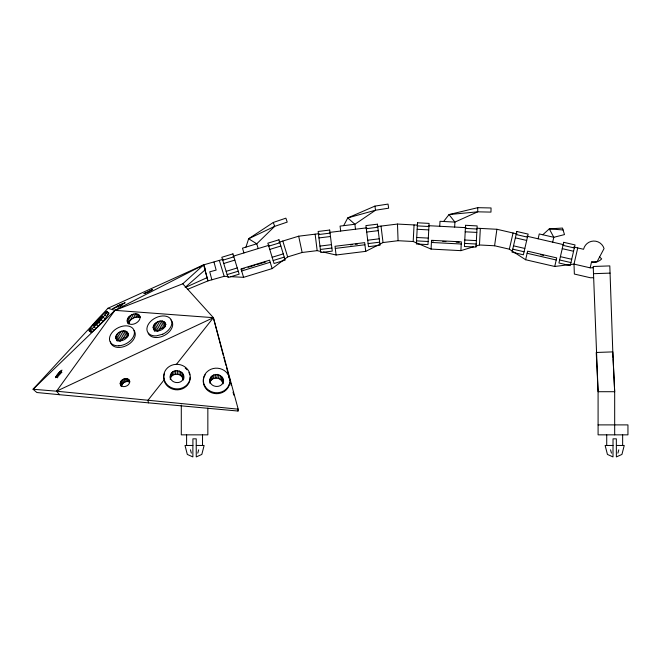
<?xml version="1.0" encoding="UTF-8"?>
<svg xmlns="http://www.w3.org/2000/svg" width="661" height="661" viewBox="0 0 661 661"><rect width="100%" height="100%" fill="white"/><g stroke="black" fill="none" stroke-linecap="round" stroke-linejoin="round"><path stroke-width="0.99" d="M606.724 445.464L606.724 434.847M614.68 434.847L614.68 391.709L612.813 351.892L596.23 352.47L598.089 391.709L598.089 434.847L627.95 434.847L627.95 424.891L598.089 424.891M622.645 445.464L622.645 434.847M443.622 221.493L449.009 214.569L477.696 211.826L490.966 212.107L491.057 207.959L477.779 207.678L477.696 211.826L454.917 222.088L440.003 221.303L439.739 226.277M473.598 246.768L460.891 250.643L431.071 249.081L413.191 241.505L414.059 224.93M431.071 249.081L431.526 240.307L461.353 241.868L460.891 250.643M454.652 227.062L454.917 222.088L449.009 214.569L477.779 207.678M475.556 246.165L479.465 244.975L480.332 228.409M170.191 377.836C169.216 366.764 187.476 369.706 183.32 380.058M170.265 379.439L170.753 374.399M170.398 378.15L171.199 376.745L171.554 372.994M171.199 376.745L172.372 375.58L172.728 371.829M172.372 375.58L173.835 374.737L174.19 370.986M173.835 374.737L175.487 374.283L175.843 370.532M183.51 375.638L183.155 379.389C182.593 376.58 180.023 374.523 177.222 374.242L177.578 370.49M178.908 374.613L179.263 370.862M180.445 375.382L180.8 371.631M181.717 376.489L182.072 372.738M182.643 377.852L182.998 374.101M209.826 381.694C208.851 370.623 227.111 373.556 222.955 383.917M209.901 383.297L210.388 378.257M210.033 382.008L210.834 380.596L211.19 376.844M210.834 380.596L212.007 379.431L212.363 375.679M212.007 379.431L213.47 378.596L213.825 374.845M213.47 378.596L215.122 378.133L215.478 374.382M223.145 379.497L222.79 383.248C222.228 380.43 219.659 378.381 216.858 378.092L217.213 374.341M218.543 378.472L218.898 374.721M220.08 379.232L220.435 375.481M221.352 380.339L221.708 376.588M222.278 381.711L222.633 377.96M238.026 411.043L238.2 409.167L213.379 317.677L182.767 283.809L114.931 310.348L33.05 389.238L36.859 392.51L59.531 394.708L238.026 411.043L237.497 409.06M479.465 244.975L494.585 245.768L496.907 229.276L477.275 228.243M128.755 324.039C129.25 319.106 135.365 315.842 139.876 317.577L138.207 314.355C133.043 312.033 124.318 317.991 128.168 323.65M115.708 337.474C115.774 331.814 126.532 327.616 128.184 334.177C128.127 339.837 117.369 344.034 115.708 337.474L117.402 340.745M153.137 327.575C153.203 321.915 163.961 317.718 165.614 324.278C165.556 329.938 154.798 334.135 153.137 327.575L154.839 330.855M120.186 383.388C120.252 378.629 129.192 376.266 129.663 381.868C129.597 386.619 120.657 388.99 120.186 383.388L121.541 386.272C121.93 382.645 126.639 380.215 129.771 382.157L128.408 379.257M89.061 330.731C93.375 323.229 99.927 316.793 106.652 311.339L108.949 312.984C104.636 320.486 98.084 326.931 91.358 332.376L89.061 330.731L89.541 330.698C96.266 325.245 102.81 318.809 107.132 311.298M593.264 267.73L590.174 267.837L574.004 264.103L554.728 266.466L525.627 259.748L509.342 249.172L513.068 233.002M525.627 259.748L527.61 251.18L556.711 257.897L554.728 266.466M538.128 238.795L539.252 233.944L553.802 237.299L564.494 234.589L562.503 228.07L549.291 228.871L542.788 234.754M552.679 242.149L553.802 237.299L549.291 228.871L563.081 229.962M577.739 247.933L574.004 264.103L574.359 274.051L590.521 277.785L593.619 277.678M590.174 267.837L591.521 262.012A10.617 10.617 0 0 0 601.675 258.914L599.486 256.873M183.584 377.249C182.849 385.173 169.555 383.884 170.373 375.96M223.22 381.1C222.484 389.032 209.19 387.743 210.008 379.819M164.374 373.837L163.631 376.72L164.853 382.545A13.278 12.286 5.4 0 0 180.007 389.536A13.278 12.286 5.4 0 0 190.145 377.216M197.796 453.14L198.688 449.827M617.919 453.14L618.803 449.827M245.95 247.107L248.635 238.761L273.324 222.443L285.882 218.163L287.221 222.096L274.654 226.368L248.635 238.761L256.757 243.802L258.211 248.569M55.962 376.497L55.648 377.745L59.688 374.109L61.977 370.102L59.639 371.854L55.962 376.497L57.416 377.811M343.67 225.657L347.76 217.899L374.903 206.116L388.024 204.084L388.66 208.19L375.539 210.215L347.76 217.899L354.883 224.277L355.494 229.218M185.146 287.411L205.579 269.44L203.646 264.863L107.933 308.266L33.05 389.238L56.54 391.196L114.931 310.348L203.646 264.863L223.244 259.261M123.483 330.839L126.862 337.366L123.64 338.225L119.889 341.423L116.501 334.896M160.912 320.94L164.308 327.501L161.077 328.352L157.326 331.549L153.93 324.997M164.002 380.025L147.882 400.384L148.585 402.871M176.247 364.566L213.379 317.677L114.931 310.348L107.933 308.266M95.556 322.956L93.581 325.873L98.423 321.585L102.612 316.156L95.556 322.956L97.01 324.303M182.767 283.809L203.646 264.863L207.942 280.892L187.369 289.427M230.317 276.637L243.587 277.331L272.142 268.597L287.659 256.914L302.135 252.485L317.164 250.643L321.147 251.56M205.579 269.44L204.951 269.762L207.942 280.892L224.186 276.315L228.276 276.529M323.146 252.023L336.094 255.006L365.731 251.362L383.041 242.554L398.071 240.711L413.191 241.505M117.997 305.638L112.717 308.761L119.881 305.812L125.16 302.688L117.997 305.638L118.856 307.431M59.531 394.708L56.54 391.196L213.379 317.677L223.319 355.461M185.51 287.411L207.067 277.637M233.011 256.27L269.134 245.223M278.901 242.24L298.673 236.192L319.197 233.672M222.74 260.236L233.854 256.84M268.754 246.165L279.867 242.769M223.74 263.491L234.845 260.095M269.754 249.42L280.859 246.024M226.136 271.341L237.249 267.945M272.15 257.269L283.263 253.874M241.166 269.415L244.116 268.506M248.057 267.308L254.956 265.201M256.922 264.598L265.788 261.888M227.136 274.596L238.241 271.2M273.15 260.525L284.255 257.129M241.645 270.985L270.209 262.252M329.335 232.432L366.83 227.83M376.968 226.583L397.484 224.062L417.116 225.095M318.536 234.548L330.062 233.135M366.293 228.689L377.819 227.268M318.949 237.927L330.475 236.514M366.706 232.061L378.232 230.648M319.949 246.082L331.475 244.661M367.706 240.216L379.24 238.803M350.413 244.909L352.462 244.653M355.527 244.281L357.568 244.025M320.362 249.453L331.888 248.04M368.119 243.595L379.654 242.174M335.284 248.42L364.922 244.777M593.479 273.695L610.062 273.117M175.487 374.283L177.222 374.242M215.122 378.133L216.858 378.092M196.226 445.464L204.117 445.464L201.82 454.429L196.259 456.916L196.226 438.83L192.905 438.83L192.905 445.464L185.022 445.464L187.311 454.429L192.872 456.916L192.872 445.464M613.028 445.464L605.137 445.464L607.434 454.429L612.995 456.916L613.028 438.83L616.341 438.83L616.374 456.916L621.935 454.429L624.232 445.464L616.341 445.464M428.336 225.682L466.063 227.657M417.331 225.888L428.931 226.5M465.385 228.409L476.978 229.02M417.149 229.293L428.749 229.896M465.204 231.804L476.804 232.416M416.719 237.489L428.32 238.1M464.774 240.009L476.374 240.612M431.501 240.819L433.558 240.926M442.812 241.414L445.902 241.571M456.181 242.108L459.271 242.273M416.546 240.885L428.146 241.496M464.592 243.405L476.193 244.016M431.418 242.455L461.238 244.016M591.521 262.012L597.015 261.822L604.063 248.561A10.617 10.617 0 0 0 583.564 249.28L573.765 247.016M238.2 409.167L56.54 391.196M496.907 229.276L517.051 233.928M526.999 236.225L563.808 244.719M516.125 234.523L527.445 237.134M563.015 245.347L574.326 247.958M515.365 237.836L526.677 240.447M562.247 248.66L573.566 251.271M513.514 245.834L524.834 248.453M560.404 256.658L571.715 259.277M540.541 254.692L543.549 255.386M512.754 249.156L524.066 251.767M559.636 259.98L570.955 262.591M494.585 245.768L509.342 249.172M527.123 253.279L556.223 259.996M138.207 314.355C144.924 319.643 131.184 328.666 127.333 322.039M60.432 371.094L61.894 372.407M59.639 371.854L61.101 373.168M58.788 372.754L60.25 374.068M57.937 373.738L59.399 375.051M57.152 374.737L58.606 376.051M56.474 375.671L57.937 376.985M106.652 311.339L108.478 313.025M106.991 311.926L108.809 313.603M106.247 313.165L108.065 314.851M104.942 314.942L106.76 316.627M103.174 317.14L104.992 318.817M101.059 319.594L102.885 321.279M98.952 319.213L100.406 320.56M97.77 320.453L99.224 321.8M98.745 322.147L100.563 323.832M96.613 321.733L98.068 323.072M96.382 324.625L98.2 326.303M94.143 326.856L95.961 328.534M92.168 328.691L93.986 330.368M90.598 329.996L92.416 331.682M89.202 330.112L91.02 331.797M89.541 330.698L91.358 332.376M164.738 322.138L166.01 324.601M163.73 321.428L165.424 324.7M162.424 321.015L165.399 326.749M159.293 321.213L162.689 327.765M157.682 321.8L161.077 328.352M156.186 322.667L159.582 329.219M154.905 323.758L158.301 330.31M153.327 326.303L155.88 331.211M153.377 328.74L154.649 331.194M139.264 315.107L140.512 317.52M136.835 313.925L138.496 317.14M135.241 313.851L136.91 317.065M133.547 314.132L135.216 317.346M131.853 314.743L133.522 317.958M130.283 315.661L131.952 318.875M128.936 316.801L130.605 320.023M127.92 318.106L129.589 321.329M127.284 319.47L128.953 322.692M127.086 320.816L128.341 323.229M127.309 332.037L128.581 334.491M126.301 331.326L128.416 335.408M124.995 330.913L127.953 336.631M121.864 331.111L125.251 337.639M120.252 331.698L123.64 338.225M118.757 332.566L122.145 339.093M117.476 333.656L120.864 340.184M115.898 336.201L118.443 341.101M115.948 338.639L117.22 341.093M121.236 304.126L122.095 305.927M119.641 304.853L120.5 306.646M129.126 379.968L129.804 381.414M127.457 378.778L128.821 381.678M126.334 378.563L127.697 381.455M125.119 378.621L126.474 381.513M123.888 378.96L125.243 381.851M122.723 379.538L124.078 382.43M121.707 380.331L123.07 383.223M120.913 381.281L122.277 384.173M120.401 382.322L121.756 385.214M120.294 384.396L121.318 386.561M273.324 222.443L274.654 226.368L256.757 243.802L242.48 248.172L243.934 252.932M282.809 241.05L287.659 256.914M272.142 268.597L269.572 260.186L241.017 268.92L243.587 277.331M219.336 260.451L224.186 276.315M610.566 449.827L611.45 453.14M213.999 262.087L216.147 270.101L209.735 271.82L211.884 279.834M190.451 449.827L191.335 453.14M223.848 357.444L225.946 365.384M226.475 367.367L228.574 375.308M229.103 377.299L229.888 380.273M230.408 382.256L231.201 385.239M233.036 392.18L233.829 395.162M298.673 236.192L302.135 252.485M374.903 206.116L375.539 210.215L354.883 224.277L340.068 226.095L340.671 231.036M381.017 226.087L383.041 242.554M365.731 251.362L364.665 242.637L335.02 246.28L336.094 255.006M315.14 234.176L317.164 250.643M613.069 358.799L614.68 391.709L598.089 391.709L593.223 266.49L609.806 265.904L613.011 357.775M397.484 224.062L398.071 240.711M207.843 408.143L207.843 434.847L181.296 434.847L181.296 405.061M202.53 434.847L202.53 445.464M186.6 434.847L186.6 445.464M170.951 319.99A13.278 8.907 -27.4 0 1 165.159 335.011A13.278 8.907 -27.4 0 1 148.221 333.194M185.22 368.086A13.278 12.286 5.4 0 1 187.08 369.805M188.93 372.54A13.278 12.286 5.4 0 1 189.781 374.828M229.739 382.678A13.278 12.286 5.4 0 1 214.04 393.435A13.278 12.286 5.4 0 1 203.803 377.745M204.067 376.993A13.278 12.286 5.4 0 1 205.207 374.828M228.566 376.398A13.278 12.286 5.4 0 1 229.417 378.687M134.034 330.483A13.278 8.907 -27.4 0 1 126.193 345.72A13.278 8.907 -27.4 0 1 110.387 341.572M417.496 222.782L416.38 243.992L427.981 244.603L429.088 223.393L417.496 222.782M465.542 225.302L464.435 246.512L476.036 247.123L477.143 225.913L465.542 225.302M516.828 231.49L512.052 252.18L523.372 254.799L528.147 234.101L516.828 231.49M563.709 242.314L558.933 263.004L570.253 265.623L575.029 244.925L563.709 242.314M144.032 293.534L147.791 292.269L152.666 289.501L144.032 293.534M162.771 334.185L156.31 335.887A13.278 8.907 -27.4 0 1 149.064 323.221A13.278 8.907 -27.4 0 1 169.497 317.817A13.278 8.907 -27.4 0 1 162.771 334.185M232.936 253.865L221.832 257.261L228.045 277.57L239.15 274.175L232.936 253.865M278.959 239.794L267.845 243.19L274.059 263.499L285.164 260.103L278.959 239.794M329.682 230.045L318.156 231.466L320.742 252.543L332.268 251.13L329.682 230.045M377.439 224.186L365.913 225.599L368.499 246.677L380.034 245.264L377.439 224.186M208.967 390.403A13.278 12.286 5.4 0 0 229.821 381.744A13.278 12.286 5.4 0 0 211.041 369.226A13.278 12.286 5.4 0 0 208.967 390.403M118.881 345.786A13.278 8.907 -27.4 0 0 133.96 330.194A13.278 8.907 -27.4 0 0 113.006 331.483A13.278 8.907 -27.4 0 0 118.881 345.786M169.34 386.553A13.278 12.286 5.4 0 0 190.186 377.885A13.278 12.286 5.4 0 0 171.406 365.368A13.278 12.286 5.4 0 0 169.34 386.553"/></g></svg>
